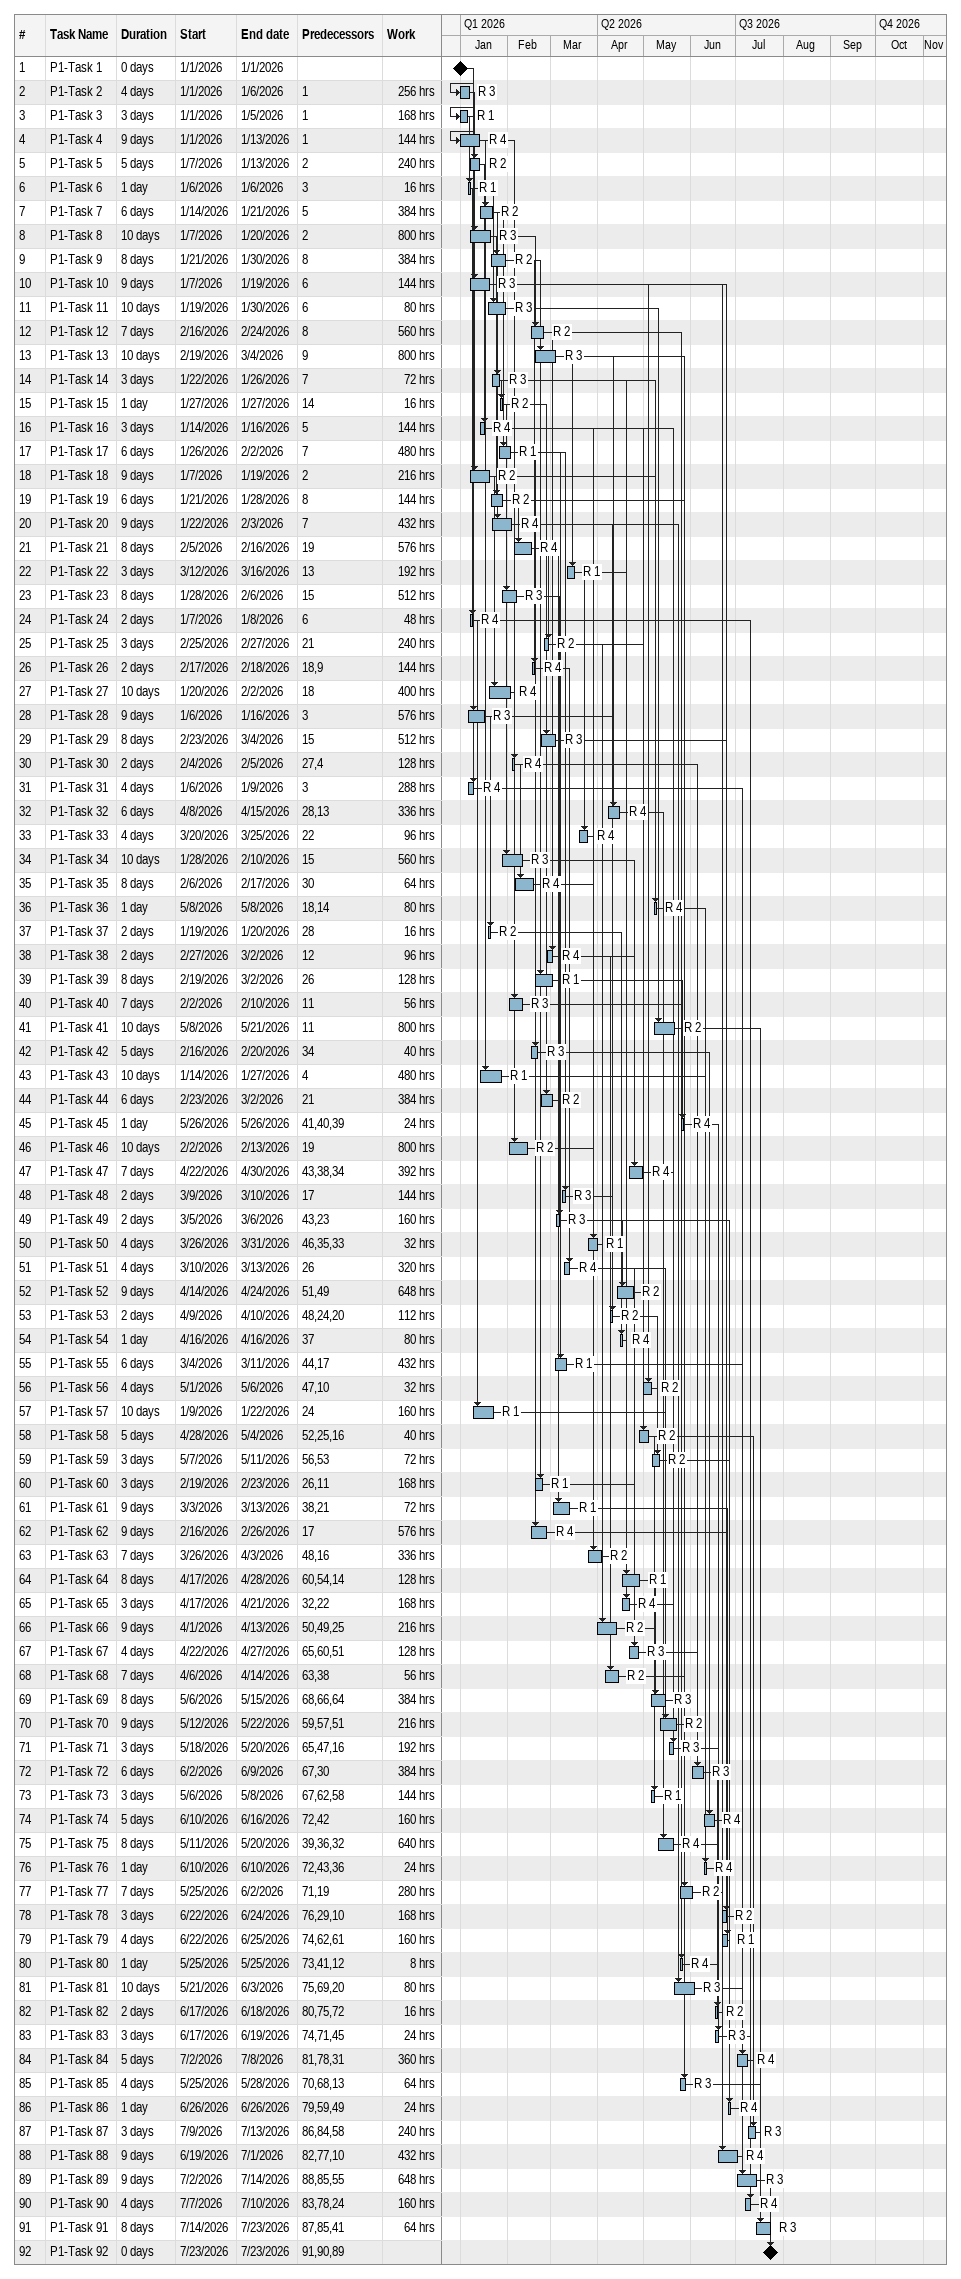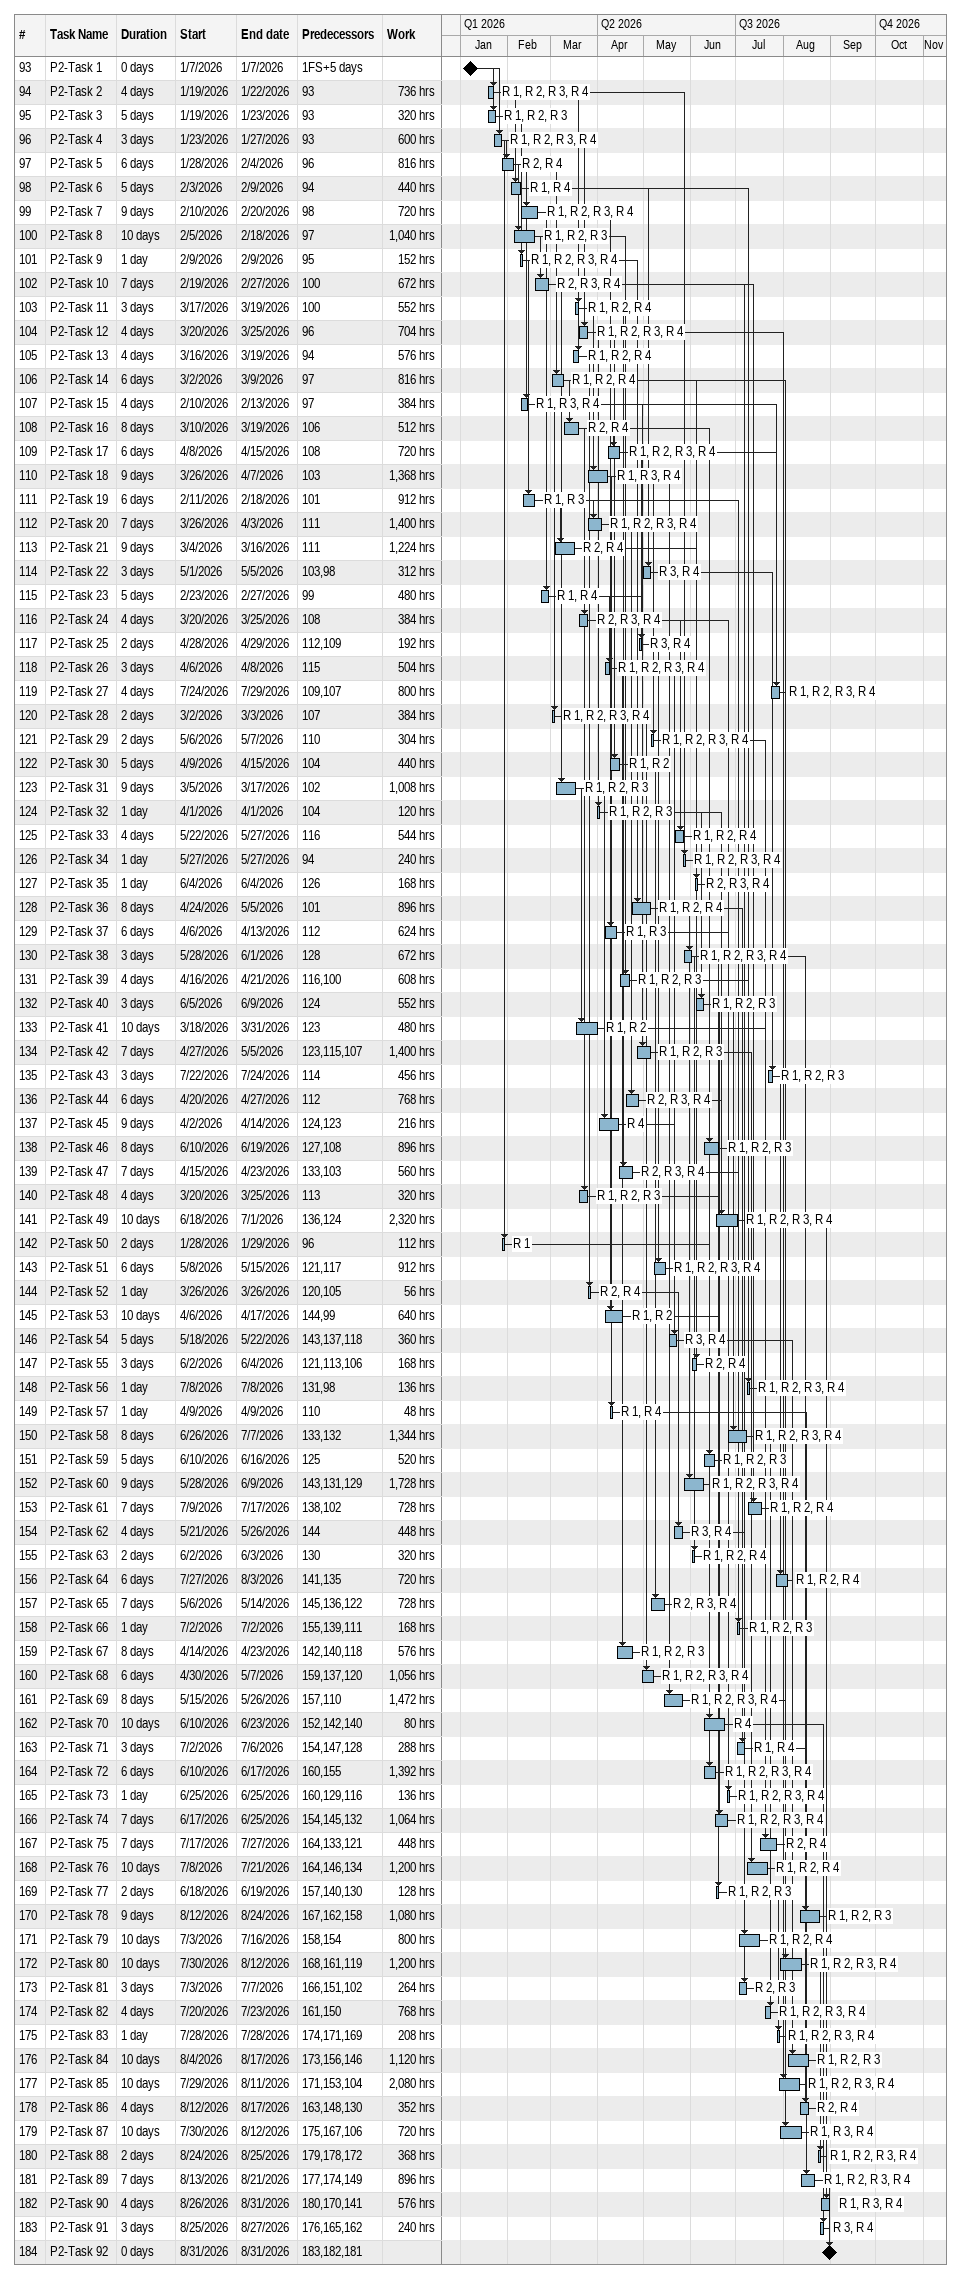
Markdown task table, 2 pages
| ID | Task | Duration | Start | Finish | Predecessors | Resources | Work (h) |
|---|---|---|---|---|---|---|---|
| 1 | P1-Task 1 | 0d | 2026-01-01 | 2026-01-01 |  |  |  |
| 2 | P1-Task 2 | 4d | 2026-01-01 | 2026-01-06 | 1 | R 3 | 256 |
| 3 | P1-Task 3 | 3d | 2026-01-01 | 2026-01-05 | 1 | R 1 | 168 |
| 4 | P1-Task 4 | 9d | 2026-01-01 | 2026-01-13 | 1 | R 4 | 144 |
| 5 | P1-Task 5 | 5d | 2026-01-07 | 2026-01-13 | 2 | R 2 | 240 |
| 6 | P1-Task 6 | 1d | 2026-01-06 | 2026-01-06 | 3 | R 1 | 16 |
| 7 | P1-Task 7 | 6d | 2026-01-14 | 2026-01-21 | 5 | R 2 | 384 |
| 8 | P1-Task 8 | 10d | 2026-01-07 | 2026-01-20 | 2 | R 3 | 800 |
| 9 | P1-Task 9 | 8d | 2026-01-21 | 2026-01-30 | 8 | R 2 | 384 |
| 10 | P1-Task 10 | 9d | 2026-01-07 | 2026-01-19 | 6 | R 3 | 144 |
| 11 | P1-Task 11 | 10d | 2026-01-19 | 2026-01-30 | 6 | R 3 | 80 |
| 12 | P1-Task 12 | 7d | 2026-02-16 | 2026-02-24 | 8 | R 2 | 560 |
| 13 | P1-Task 13 | 10d | 2026-02-19 | 2026-03-04 | 9 | R 3 | 800 |
| 14 | P1-Task 14 | 3d | 2026-01-22 | 2026-01-26 | 7 | R 3 | 72 |
| 15 | P1-Task 15 | 1d | 2026-01-27 | 2026-01-27 | 14 | R 2 | 16 |
| 16 | P1-Task 16 | 3d | 2026-01-14 | 2026-01-16 | 5 | R 4 | 144 |
| 17 | P1-Task 17 | 6d | 2026-01-26 | 2026-02-02 | 7 | R 1 | 480 |
| 18 | P1-Task 18 | 9d | 2026-01-07 | 2026-01-19 | 2 | R 2 | 216 |
| 19 | P1-Task 19 | 6d | 2026-01-21 | 2026-01-28 | 8 | R 2 | 144 |
| 20 | P1-Task 20 | 9d | 2026-01-22 | 2026-02-03 | 7 | R 4 | 432 |
| 21 | P1-Task 21 | 8d | 2026-02-05 | 2026-02-16 | 19 | R 4 | 576 |
| 22 | P1-Task 22 | 3d | 2026-03-12 | 2026-03-16 | 13 | R 1 | 192 |
| 23 | P1-Task 23 | 8d | 2026-01-28 | 2026-02-06 | 15 | R 3 | 512 |
| 24 | P1-Task 24 | 2d | 2026-01-07 | 2026-01-08 | 6 | R 4 | 48 |
| 25 | P1-Task 25 | 3d | 2026-02-25 | 2026-02-27 | 21 | R 2 | 240 |
| 26 | P1-Task 26 | 2d | 2026-02-17 | 2026-02-18 | 18, 9 | R 4 | 144 |
| 27 | P1-Task 27 | 10d | 2026-01-20 | 2026-02-02 | 18 | R 4 | 400 |
| 28 | P1-Task 28 | 9d | 2026-01-06 | 2026-01-16 | 3 | R 3 | 576 |
| 29 | P1-Task 29 | 8d | 2026-02-23 | 2026-03-04 | 15 | R 3 | 512 |
| 30 | P1-Task 30 | 2d | 2026-02-04 | 2026-02-05 | 27, 4 | R 4 | 128 |
| 31 | P1-Task 31 | 4d | 2026-01-06 | 2026-01-09 | 3 | R 4 | 288 |
| 32 | P1-Task 32 | 6d | 2026-04-08 | 2026-04-15 | 28, 13 | R 4 | 336 |
| 33 | P1-Task 33 | 4d | 2026-03-20 | 2026-03-25 | 22 | R 4 | 96 |
| 34 | P1-Task 34 | 10d | 2026-01-28 | 2026-02-10 | 15 | R 3 | 560 |
| 35 | P1-Task 35 | 8d | 2026-02-06 | 2026-02-17 | 30 | R 4 | 64 |
| 36 | P1-Task 36 | 1d | 2026-05-08 | 2026-05-08 | 18, 14 | R 4 | 80 |
| 37 | P1-Task 37 | 2d | 2026-01-19 | 2026-01-20 | 28 | R 2 | 16 |
| 38 | P1-Task 38 | 2d | 2026-02-27 | 2026-03-02 | 12 | R 4 | 96 |
| 39 | P1-Task 39 | 8d | 2026-02-19 | 2026-03-02 | 26 | R 1 | 128 |
| 40 | P1-Task 40 | 7d | 2026-02-02 | 2026-02-10 | 11 | R 3 | 56 |
| 41 | P1-Task 41 | 10d | 2026-05-08 | 2026-05-21 | 11 | R 2 | 800 |
| 42 | P1-Task 42 | 5d | 2026-02-16 | 2026-02-20 | 34 | R 3 | 40 |
| 43 | P1-Task 43 | 10d | 2026-01-14 | 2026-01-27 | 4 | R 1 | 480 |
| 44 | P1-Task 44 | 6d | 2026-02-23 | 2026-03-02 | 21 | R 2 | 384 |
| 45 | P1-Task 45 | 1d | 2026-05-26 | 2026-05-26 | 41, 40, 39 | R 4 | 24 |
| 46 | P1-Task 46 | 10d | 2026-02-02 | 2026-02-13 | 19 | R 2 | 800 |
| 47 | P1-Task 47 | 7d | 2026-04-22 | 2026-04-30 | 43, 38, 34 | R 4 | 392 |
| 48 | P1-Task 48 | 2d | 2026-03-09 | 2026-03-10 | 17 | R 3 | 144 |
| 49 | P1-Task 49 | 2d | 2026-03-05 | 2026-03-06 | 43, 23 | R 3 | 160 |
| 50 | P1-Task 50 | 4d | 2026-03-26 | 2026-03-31 | 46, 35, 33 | R 1 | 32 |
| 51 | P1-Task 51 | 4d | 2026-03-10 | 2026-03-13 | 26 | R 4 | 320 |
| 52 | P1-Task 52 | 9d | 2026-04-14 | 2026-04-24 | 51, 49 | R 2 | 648 |
| 53 | P1-Task 53 | 2d | 2026-04-09 | 2026-04-10 | 48, 24, 20 | R 2 | 112 |
| 54 | P1-Task 54 | 1d | 2026-04-16 | 2026-04-16 | 37 | R 4 | 80 |
| 55 | P1-Task 55 | 6d | 2026-03-04 | 2026-03-11 | 44, 17 | R 1 | 432 |
| 56 | P1-Task 56 | 4d | 2026-05-01 | 2026-05-06 | 47, 10 | R 2 | 32 |
| 57 | P1-Task 57 | 10d | 2026-01-09 | 2026-01-22 | 24 | R 1 | 160 |
| 58 | P1-Task 58 | 5d | 2026-04-28 | 2026-05-04 | 52, 25, 16 | R 2 | 40 |
| 59 | P1-Task 59 | 3d | 2026-05-07 | 2026-05-11 | 56, 53 | R 2 | 72 |
| 60 | P1-Task 60 | 3d | 2026-02-19 | 2026-02-23 | 26, 11 | R 1 | 168 |
| 61 | P1-Task 61 | 9d | 2026-03-03 | 2026-03-13 | 38, 21 | R 1 | 72 |
| 62 | P1-Task 62 | 9d | 2026-02-16 | 2026-02-26 | 17 | R 4 | 576 |
| 63 | P1-Task 63 | 7d | 2026-03-26 | 2026-04-03 | 48, 16 | R 2 | 336 |
| 64 | P1-Task 64 | 8d | 2026-04-17 | 2026-04-28 | 60, 54, 14 | R 1 | 128 |
| 65 | P1-Task 65 | 3d | 2026-04-17 | 2026-04-21 | 32, 22 | R 4 | 168 |
| 66 | P1-Task 66 | 9d | 2026-04-01 | 2026-04-13 | 50, 49, 25 | R 2 | 216 |
| 67 | P1-Task 67 | 4d | 2026-04-22 | 2026-04-27 | 65, 60, 51 | R 3 | 128 |
| 68 | P1-Task 68 | 7d | 2026-04-06 | 2026-04-14 | 63, 38 | R 2 | 56 |
| 69 | P1-Task 69 | 8d | 2026-05-06 | 2026-05-15 | 68, 66, 64 | R 3 | 384 |
| 70 | P1-Task 70 | 9d | 2026-05-12 | 2026-05-22 | 59, 57, 51 | R 2 | 216 |
| 71 | P1-Task 71 | 3d | 2026-05-18 | 2026-05-20 | 65, 47, 16 | R 3 | 192 |
| 72 | P1-Task 72 | 6d | 2026-06-02 | 2026-06-09 | 67, 30 | R 3 | 384 |
| 73 | P1-Task 73 | 3d | 2026-05-06 | 2026-05-08 | 67, 62, 58 | R 1 | 144 |
| 74 | P1-Task 74 | 5d | 2026-06-10 | 2026-06-16 | 72, 42 | R 4 | 160 |
| 75 | P1-Task 75 | 8d | 2026-05-11 | 2026-05-20 | 39, 36, 32 | R 4 | 640 |
| 76 | P1-Task 76 | 1d | 2026-06-10 | 2026-06-10 | 72, 43, 36 | R 4 | 24 |
| 77 | P1-Task 77 | 7d | 2026-05-25 | 2026-06-02 | 71, 19 | R 2 | 280 |
| 78 | P1-Task 78 | 3d | 2026-06-22 | 2026-06-24 | 76, 29, 10 | R 2 | 168 |
| 79 | P1-Task 79 | 4d | 2026-06-22 | 2026-06-25 | 74, 62, 61 | R 1 | 160 |
| 80 | P1-Task 80 | 1d | 2026-05-25 | 2026-05-25 | 73, 41, 12 | R 4 | 8 |
| 81 | P1-Task 81 | 10d | 2026-05-21 | 2026-06-03 | 75, 69, 20 | R 3 | 80 |
| 82 | P1-Task 82 | 2d | 2026-06-17 | 2026-06-18 | 80, 75, 72 | R 2 | 16 |
| 83 | P1-Task 83 | 3d | 2026-06-17 | 2026-06-19 | 74, 71, 45 | R 3 | 24 |
| 84 | P1-Task 84 | 5d | 2026-07-02 | 2026-07-08 | 81, 78, 31 | R 4 | 360 |
| 85 | P1-Task 85 | 4d | 2026-05-25 | 2026-05-28 | 70, 68, 13 | R 3 | 64 |
| 86 | P1-Task 86 | 1d | 2026-06-26 | 2026-06-26 | 79, 59, 49 | R 4 | 24 |
| 87 | P1-Task 87 | 3d | 2026-07-09 | 2026-07-13 | 86, 84, 58 | R 3 | 240 |
| 88 | P1-Task 88 | 9d | 2026-06-19 | 2026-07-01 | 82, 77, 10 | R 4 | 432 |
| 89 | P1-Task 89 | 9d | 2026-07-02 | 2026-07-14 | 88, 85, 55 | R 3 | 648 |
| 90 | P1-Task 90 | 4d | 2026-07-07 | 2026-07-10 | 83, 78, 24 | R 4 | 160 |
| 91 | P1-Task 91 | 8d | 2026-07-14 | 2026-07-23 | 87, 85, 41 | R 3 | 64 |
| 92 | P1-Task 92 | 0d | 2026-07-23 | 2026-07-23 | 91, 90, 89 |  |  |
| 93 | P2-Task 1 | 0d | 2026-01-07 | 2026-01-07 | 1FS+5d |  |  |
| 94 | P2-Task 2 | 4d | 2026-01-19 | 2026-01-22 | 93 | R 1, R 2, R 3, R 4 | 736 |
| 95 | P2-Task 3 | 5d | 2026-01-19 | 2026-01-23 | 93 | R 1, R 2, R 3 | 320 |
| 96 | P2-Task 4 | 3d | 2026-01-23 | 2026-01-27 | 93 | R 1, R 2, R 3, R 4 | 600 |
| 97 | P2-Task 5 | 6d | 2026-01-28 | 2026-02-04 | 96 | R 2, R 4 | 816 |
| 98 | P2-Task 6 | 5d | 2026-02-03 | 2026-02-09 | 94 | R 1, R 4 | 440 |
| 99 | P2-Task 7 | 9d | 2026-02-10 | 2026-02-20 | 98 | R 1, R 2, R 3, R 4 | 720 |
| 100 | P2-Task 8 | 10d | 2026-02-05 | 2026-02-18 | 97 | R 1, R 2, R 3 | 1040 |
| 101 | P2-Task 9 | 1d | 2026-02-09 | 2026-02-09 | 95 | R 1, R 2, R 3, R 4 | 152 |
| 102 | P2-Task 10 | 7d | 2026-02-19 | 2026-02-27 | 100 | R 2, R 3, R 4 | 672 |
| 103 | P2-Task 11 | 3d | 2026-03-17 | 2026-03-19 | 100 | R 1, R 2, R 4 | 552 |
| 104 | P2-Task 12 | 4d | 2026-03-20 | 2026-03-25 | 96 | R 1, R 2, R 3, R 4 | 704 |
| 105 | P2-Task 13 | 4d | 2026-03-16 | 2026-03-19 | 94 | R 1, R 2, R 4 | 576 |
| 106 | P2-Task 14 | 6d | 2026-03-02 | 2026-03-09 | 97 | R 1, R 2, R 4 | 816 |
| 107 | P2-Task 15 | 4d | 2026-02-10 | 2026-02-13 | 97 | R 1, R 3, R 4 | 384 |
| 108 | P2-Task 16 | 8d | 2026-03-10 | 2026-03-19 | 106 | R 2, R 4 | 512 |
| 109 | P2-Task 17 | 6d | 2026-04-08 | 2026-04-15 | 108 | R 1, R 2, R 3, R 4 | 720 |
| 110 | P2-Task 18 | 9d | 2026-03-26 | 2026-04-07 | 103 | R 1, R 3, R 4 | 1368 |
| 111 | P2-Task 19 | 6d | 2026-02-11 | 2026-02-18 | 101 | R 1, R 3 | 912 |
| 112 | P2-Task 20 | 7d | 2026-03-26 | 2026-04-03 | 111 | R 1, R 2, R 3, R 4 | 1400 |
| 113 | P2-Task 21 | 9d | 2026-03-04 | 2026-03-16 | 111 | R 2, R 4 | 1224 |
| 114 | P2-Task 22 | 3d | 2026-05-01 | 2026-05-05 | 103, 98 | R 3, R 4 | 312 |
| 115 | P2-Task 23 | 5d | 2026-02-23 | 2026-02-27 | 99 | R 1, R 4 | 480 |
| 116 | P2-Task 24 | 4d | 2026-03-20 | 2026-03-25 | 108 | R 2, R 3, R 4 | 384 |
| 117 | P2-Task 25 | 2d | 2026-04-28 | 2026-04-29 | 112, 109 | R 3, R 4 | 192 |
| 118 | P2-Task 26 | 3d | 2026-04-06 | 2026-04-08 | 115 | R 1, R 2, R 3, R 4 | 504 |
| 119 | P2-Task 27 | 4d | 2026-07-24 | 2026-07-29 | 109, 107 | R 1, R 2, R 3, R 4 | 800 |
| 120 | P2-Task 28 | 2d | 2026-03-02 | 2026-03-03 | 107 | R 1, R 2, R 3, R 4 | 384 |
| 121 | P2-Task 29 | 2d | 2026-05-06 | 2026-05-07 | 110 | R 1, R 2, R 3, R 4 | 304 |
| 122 | P2-Task 30 | 5d | 2026-04-09 | 2026-04-15 | 104 | R 1, R 2 | 440 |
| 123 | P2-Task 31 | 9d | 2026-03-05 | 2026-03-17 | 102 | R 1, R 2, R 3 | 1008 |
| 124 | P2-Task 32 | 1d | 2026-04-01 | 2026-04-01 | 104 | R 1, R 2, R 3 | 120 |
| 125 | P2-Task 33 | 4d | 2026-05-22 | 2026-05-27 | 116 | R 1, R 2, R 4 | 544 |
| 126 | P2-Task 34 | 1d | 2026-05-27 | 2026-05-27 | 94 | R 1, R 2, R 3, R 4 | 240 |
| 127 | P2-Task 35 | 1d | 2026-06-04 | 2026-06-04 | 126 | R 2, R 3, R 4 | 168 |
| 128 | P2-Task 36 | 8d | 2026-04-24 | 2026-05-05 | 101 | R 1, R 2, R 4 | 896 |
| 129 | P2-Task 37 | 6d | 2026-04-06 | 2026-04-13 | 112 | R 1, R 3 | 624 |
| 130 | P2-Task 38 | 3d | 2026-05-28 | 2026-06-01 | 128 | R 1, R 2, R 3, R 4 | 672 |
| 131 | P2-Task 39 | 4d | 2026-04-16 | 2026-04-21 | 116, 100 | R 1, R 2, R 3 | 608 |
| 132 | P2-Task 40 | 3d | 2026-06-05 | 2026-06-09 | 124 | R 1, R 2, R 3 | 552 |
| 133 | P2-Task 41 | 10d | 2026-03-18 | 2026-03-31 | 123 | R 1, R 2 | 480 |
| 134 | P2-Task 42 | 7d | 2026-04-27 | 2026-05-05 | 123, 115, 107 | R 1, R 2, R 3 | 1400 |
| 135 | P2-Task 43 | 3d | 2026-07-22 | 2026-07-24 | 114 | R 1, R 2, R 3 | 456 |
| 136 | P2-Task 44 | 6d | 2026-04-20 | 2026-04-27 | 112 | R 2, R 3, R 4 | 768 |
| 137 | P2-Task 45 | 9d | 2026-04-02 | 2026-04-14 | 124, 123 | R 4 | 216 |
| 138 | P2-Task 46 | 8d | 2026-06-10 | 2026-06-19 | 127, 108 | R 1, R 2, R 3 | 896 |
| 139 | P2-Task 47 | 7d | 2026-04-15 | 2026-04-23 | 133, 103 | R 2, R 3, R 4 | 560 |
| 140 | P2-Task 48 | 4d | 2026-03-20 | 2026-03-25 | 113 | R 1, R 2, R 3 | 320 |
| 141 | P2-Task 49 | 10d | 2026-06-18 | 2026-07-01 | 136, 124 | R 1, R 2, R 3, R 4 | 2320 |
| 142 | P2-Task 50 | 2d | 2026-01-28 | 2026-01-29 | 96 | R 1 | 112 |
| 143 | P2-Task 51 | 6d | 2026-05-08 | 2026-05-15 | 121, 117 | R 1, R 2, R 3, R 4 | 912 |
| 144 | P2-Task 52 | 1d | 2026-03-26 | 2026-03-26 | 120, 105 | R 2, R 4 | 56 |
| 145 | P2-Task 53 | 10d | 2026-04-06 | 2026-04-17 | 144, 99 | R 1, R 2 | 640 |
| 146 | P2-Task 54 | 5d | 2026-05-18 | 2026-05-22 | 143, 137, 118 | R 3, R 4 | 360 |
| 147 | P2-Task 55 | 3d | 2026-06-02 | 2026-06-04 | 121, 113, 106 | R 2, R 4 | 168 |
| 148 | P2-Task 56 | 1d | 2026-07-08 | 2026-07-08 | 131, 98 | R 1, R 2, R 3, R 4 | 136 |
| 149 | P2-Task 57 | 1d | 2026-04-09 | 2026-04-09 | 110 | R 1, R 4 | 48 |
| 150 | P2-Task 58 | 8d | 2026-06-26 | 2026-07-07 | 133, 132 | R 1, R 2, R 3, R 4 | 1344 |
| 151 | P2-Task 59 | 5d | 2026-06-10 | 2026-06-16 | 125 | R 1, R 2, R 3 | 520 |
| 152 | P2-Task 60 | 9d | 2026-05-28 | 2026-06-09 | 143, 131, 129 | R 1, R 2, R 3, R 4 | 1728 |
| 153 | P2-Task 61 | 7d | 2026-07-09 | 2026-07-17 | 138, 102 | R 1, R 2, R 4 | 728 |
| 154 | P2-Task 62 | 4d | 2026-05-21 | 2026-05-26 | 144 | R 3, R 4 | 448 |
| 155 | P2-Task 63 | 2d | 2026-06-02 | 2026-06-03 | 130 | R 1, R 2, R 4 | 320 |
| 156 | P2-Task 64 | 6d | 2026-07-27 | 2026-08-03 | 141, 135 | R 1, R 2, R 4 | 720 |
| 157 | P2-Task 65 | 7d | 2026-05-06 | 2026-05-14 | 145, 136, 122 | R 2, R 3, R 4 | 728 |
| 158 | P2-Task 66 | 1d | 2026-07-02 | 2026-07-02 | 155, 139, 111 | R 1, R 2, R 3 | 168 |
| 159 | P2-Task 67 | 8d | 2026-04-14 | 2026-04-23 | 142, 140, 118 | R 1, R 2, R 3 | 576 |
| 160 | P2-Task 68 | 6d | 2026-04-30 | 2026-05-07 | 159, 137, 120 | R 1, R 2, R 3, R 4 | 1056 |
| 161 | P2-Task 69 | 8d | 2026-05-15 | 2026-05-26 | 157, 110 | R 1, R 2, R 3, R 4 | 1472 |
| 162 | P2-Task 70 | 10d | 2026-06-10 | 2026-06-23 | 152, 142, 140 | R 4 | 80 |
| 163 | P2-Task 71 | 3d | 2026-07-02 | 2026-07-06 | 154, 147, 128 | R 1, R 4 | 288 |
| 164 | P2-Task 72 | 6d | 2026-06-10 | 2026-06-17 | 160, 155 | R 1, R 2, R 3, R 4 | 1392 |
| 165 | P2-Task 73 | 1d | 2026-06-25 | 2026-06-25 | 160, 129, 116 | R 1, R 2, R 3, R 4 | 136 |
| 166 | P2-Task 74 | 7d | 2026-06-17 | 2026-06-25 | 154, 145, 132 | R 1, R 2, R 3, R 4 | 1064 |
| 167 | P2-Task 75 | 7d | 2026-07-17 | 2026-07-27 | 164, 133, 121 | R 2, R 4 | 448 |
| 168 | P2-Task 76 | 10d | 2026-07-08 | 2026-07-21 | 164, 146, 134 | R 1, R 2, R 4 | 1200 |
| 169 | P2-Task 77 | 2d | 2026-06-18 | 2026-06-19 | 157, 140, 130 | R 1, R 2, R 3 | 128 |
| 170 | P2-Task 78 | 9d | 2026-08-12 | 2026-08-24 | 167, 162, 158 | R 1, R 2, R 3 | 1080 |
| 171 | P2-Task 79 | 10d | 2026-07-03 | 2026-07-16 | 158, 154 | R 1, R 2, R 4 | 800 |
| 172 | P2-Task 80 | 10d | 2026-07-30 | 2026-08-12 | 168, 161, 119 | R 1, R 2, R 3, R 4 | 1200 |
| 173 | P2-Task 81 | 3d | 2026-07-03 | 2026-07-07 | 166, 151, 102 | R 2, R 3 | 264 |
| 174 | P2-Task 82 | 4d | 2026-07-20 | 2026-07-23 | 161, 150 | R 1, R 2, R 3, R 4 | 768 |
| 175 | P2-Task 83 | 1d | 2026-07-28 | 2026-07-28 | 174, 171, 169 | R 1, R 2, R 3, R 4 | 208 |
| 176 | P2-Task 84 | 10d | 2026-08-04 | 2026-08-17 | 173, 156, 146 | R 1, R 2, R 3 | 1120 |
| 177 | P2-Task 85 | 10d | 2026-07-29 | 2026-08-11 | 171, 153, 104 | R 1, R 2, R 3, R 4 | 2080 |
| 178 | P2-Task 86 | 4d | 2026-08-12 | 2026-08-17 | 163, 148, 130 | R 2, R 4 | 352 |
| 179 | P2-Task 87 | 10d | 2026-07-30 | 2026-08-12 | 175, 167, 106 | R 1, R 3, R 4 | 720 |
| 180 | P2-Task 88 | 2d | 2026-08-24 | 2026-08-25 | 179, 178, 172 | R 1, R 2, R 3, R 4 | 368 |
| 181 | P2-Task 89 | 7d | 2026-08-13 | 2026-08-21 | 177, 174, 149 | R 1, R 2, R 3, R 4 | 896 |
| 182 | P2-Task 90 | 4d | 2026-08-26 | 2026-08-31 | 180, 170, 141 | R 1, R 3, R 4 | 576 |
| 183 | P2-Task 91 | 3d | 2026-08-25 | 2026-08-27 | 176, 165, 162 | R 3, R 4 | 240 |
| 184 | P2-Task 92 | 0d | 2026-08-31 | 2026-08-31 | 183, 182, 181 |  |  |
